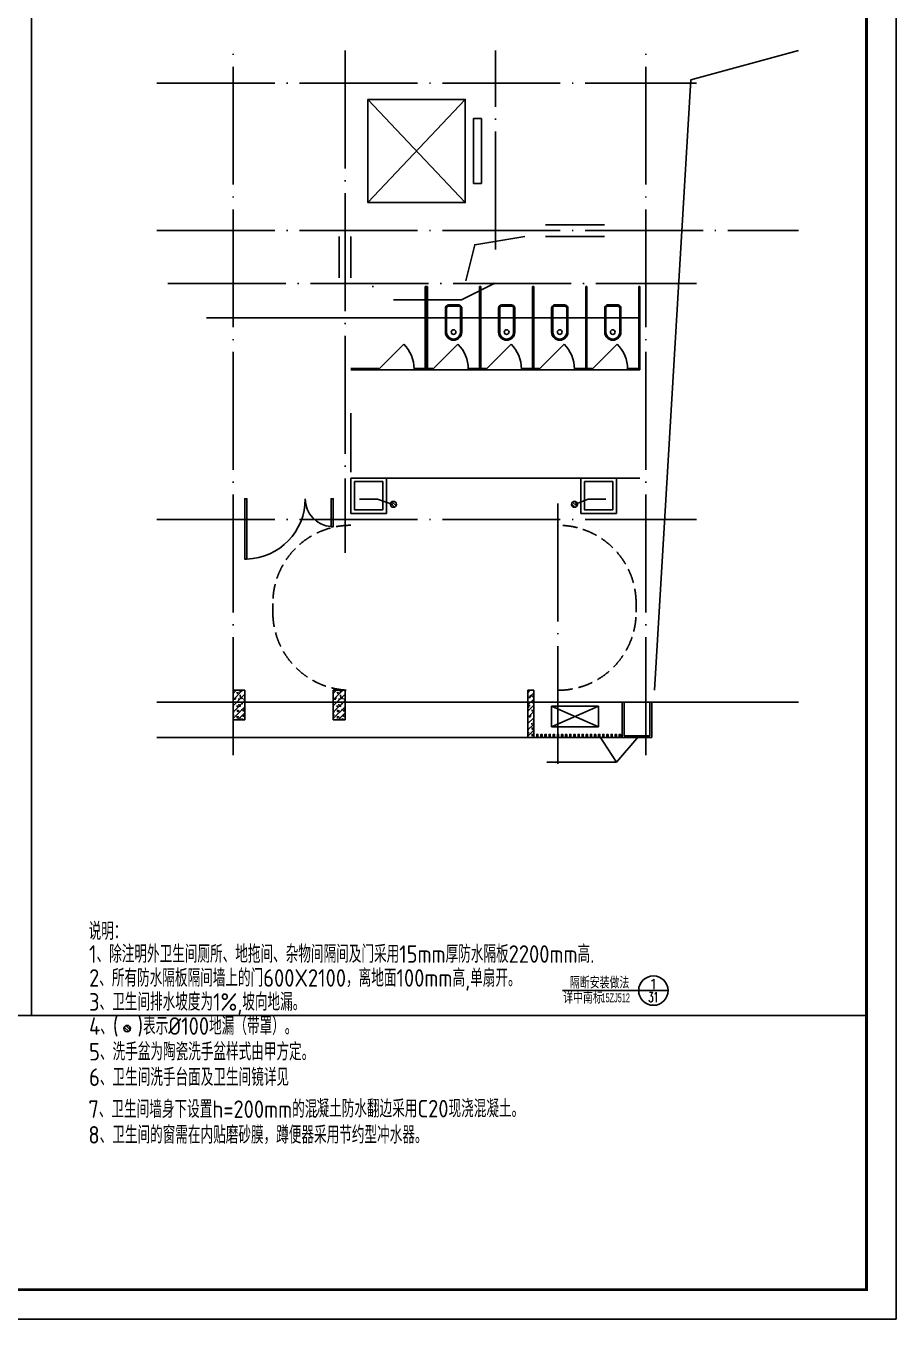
# Model space of a CAD drawing. Extents: x -1041549 to 749950, y -354245 to 17554.
# Drawn here: x 146765 to 161522, y -237991 to -216048 of the extents above; entities that cross this region are included whole.
import ezdxf
from ezdxf.enums import TextEntityAlignment as Align

# ---------------------------------------------------------------- set-up
doc = ezdxf.new("R2010")
doc.units = 0
doc.header["$LTSCALE"] = 1000
doc.header["$MEASUREMENT"] = 0
doc.linetypes.add('DASH', pattern=[0.35, 0.25, -0.1])
doc.linetypes.add('DOTE', pattern=[2.42, 2, -0.2, 0.02, -0.2])
for name, color, linetype in [('14', 1, 'Continuous'), ('AC', 252, 'Continuous'), ('AXIS', 3, 'Continuous'), ('DOTE', 1, 'Continuous'), ('EVTR', 2, 'Continuous'), ('K+T', 252, 'Continuous'), ('LATRINE', 6, 'Continuous'), ('PUB_DIM', 3, 'Continuous'), ('PUB_TEXT', 7, 'Continuous'), ('PUB_TITLE', 4, 'Continuous'), ('Util', 4, 'Continuous'), ('WALL', 4, 'Continuous'), ('WINDOW', 3, 'Continuous')]:
    doc.layers.add(name, color=color, linetype=linetype)
doc.styles.add('_GDT', font='GDT.shx', dxfattribs={"width": 0.6})
doc.styles.add('_HZTXT', font='gs_txt.shx', dxfattribs={"width": 0.8, "bigfont": 'HZTXT.shx'})
doc.styles.add('COMP', font='COMPLEX', dxfattribs={"bigfont": 'hztxt'})
doc.styles.get("Standard").update_dxf_attribs({"font": 'gbenor.shx', "bigfont": 'gbcbig.shx'})

# ---------------------------------------------------------------- blocks, each defined once
blk = doc.blocks.new('A$C58C370F3')
at = {"layer": 'K+T'}
for points in [[(465, 138), (59, 138, 0.388189), (0, 88), (0, -88, 0.388189), (59, -138), (465, -138, 0.97895)], [(465, 118), (58, 118, 0.382017), (20, 86), (20, -86, 0.382017), (58, -118), (465, -118, 0.977255)]]:
    blk.add_lwpolyline(points, format="xyb", close=True, dxfattribs=at)
blk.add_circle((462, 0), 40, dxfattribs=at)
blk = doc.blocks.new('$DorLib2D$00000114')
at = {"color": 0}
blk.add_line((0.5, 0), (-0.207, 0.707), dxfattribs=at)
blk.add_arc((0.5, 0), 1, 135, 180, dxfattribs=at)
blk = doc.blocks.new('A$C03CD7C06')
at = {"layer": 'K+T'}
for p, q in [((-350, 1410), (-460, 1410)), ((-460, 1410), (-460, 0)), ((-440, 1390), (-350, 1390)), ((-440, 1390), (-440, 0)), ((-350, 1410), (250, 1410)), ((-350, 1390), (-350, 1410)), ((460, 1410), (250, 1410)), ((250, 1410), (250, 1390)), ((250, 1390), (440, 1390)), ((440, 1390), (440, 0)), ((460, 1410), (460, 0)), ((-440, 0), (-460, 0)), ((460, 0), (440, 0))]:
    blk.add_line(p, q, dxfattribs=at)
at = {"layer": 'K+T', "xscale": 600, "yscale": 600, "zscale": -600, "rotation": 180}
blk.add_blockref('$DorLib2D$00000114', (-50, 1400), dxfattribs=at)
at = {"layer": 'K+T', "rotation": 90}
blk.add_blockref('A$C58C370F3', (0, 310), dxfattribs=at)
blk = doc.blocks.new('A$C319F445E')
h = blk.add_hatch()
h.set_pattern_fill('ANSI31', color=8, scale=300, style=0)
h.set_pattern_definition([(45, (197510.402, 8535.03), (-26.516504, 26.516504), [])])
h.paths.add_polyline_path([(156, 100, 1), (44, 100, 1)])
blk.add_circle((100, 100), 55.6)
blk = doc.blocks.new('A$C545B6328')
at = {"layer": 'AC'}
for p, q in [((400, 450), (-400, 450)), ((-400, 450), (-400, 100)), ((400, 450), (-400, 100)), ((400, 100), (-400, 450)), ((400, 100), (400, 450)), ((400, 100), (-400, 100))]:
    blk.add_line(p, q, dxfattribs=at)
blk = doc.blocks.new('A$Ce58e362c')
at = {"layer": '14'}
blk.add_lwpolyline([(15730, 1076), (15730, 87176)], dxfattribs=at)
blk = doc.blocks.new('A$Ce6740713')
at = {"layer": 'WINDOW'}
blk.add_lwpolyline([(1464, 1024), (1464, 0), (1500, 0), (1500, 1024)], close=True, dxfattribs=at)
at = {"layer": 'WINDOW', "elevation": 0}
blk.add_lwpolyline([(36, 474), (36, 0), (0, 0), (0, 474)], close=True, dxfattribs=at)
at = {"layer": 'WINDOW'}
for centre, radius, start, end in [((1500, 0), 1025, 92.0267, 180), ((0, 0, 0), 475, 0, 85.6232)]:
    blk.add_arc(centre, radius, start, end, dxfattribs=at)
blk = doc.blocks.new('_INDEX')
blk.add_line((-0.5, 0), (0.5, 0))
blk.add_circle((0, 0), 0.5)
at = {"style": 'COMP'}
for tag, width, p, p2 in [('1', 2.333333, (-0.17, 0.05), (0.17, 0.05)), ('-', 1.166667, (-0.17, -0.39), (0.17, -0.39))]:
    blk.add_attdef(tag, text='', height=0.34, dxfattribs=dict(at, width=width)).set_placement(p, p2, align=Align.FIT)

msp = doc.modelspace()

# ---------------------------------------------------------------- hatches: boundary and pattern name
h = msp.add_hatch()
h.set_pattern_fill('钢筋混凝土', color=8, scale=30)
h.set_pattern_definition([(45, (-1700, -17137.59), (-53.033009, 53.033009), []), (50, (-1700, -17137.59), (215.17805, -18.82564), [22.5, -247.5]), (355, (-1700, -17137.59), (-41.6254, 225.65764), [18, -198]), (100.4514, (-1682.07, -17139.16), (173.55281, 206.83186), [19.12206, -210.34263]), (46.1842, (-1700, -17077.6), (320.17231, -49.6557), [33.75, -371.25]), (96.6356, (-1673.32, -17081.72), (280.3988, 292.23536), [28.6831, -315.5139]), (351.1842, (-1700, -17077.6), (280.3986, 292.2356), [27, -297]), (21, (-1670, -17092.59), (179.07212, -120.78567), [22.5, -247.5]), (326, (-1670, -17092.59), (72.9946, 217.54501), [18, -198]), (71.4514, (-1655.08, -17102.65), (252.06679, 96.75915), [19.12206, -210.34263]), (37.5, (-1700, -17137.59), (3.647957, 99.868156), [0, -195.6, 0, -201, 0, -198.75]), (7.5, (-1700, -17137.59), (78.92086, 118.323514), [0, -114.6, 0, -191.1, 0, -75.75]), (327.5, (-1766.9, -17137.59), (160.14673, -6.766462), [0, -75, 0, -234, 0, -310.5]), (317.5, (-1796.9, -17137.59), (174.95585, 30.031495), [0, -97.5, 0, -155.4, 0, -220.5])])
h.paths.add_polyline_path([(150478.1, -227321.1), (150478.1, -227821.1), (150278.1, -227821.1), (150278.1, -227321.1)])
h = msp.add_hatch()
h.set_pattern_fill('钢筋混凝土', color=8, scale=30)
h.set_pattern_definition([(45, (0, -17137.59), (-53.033009, 53.033009), []), (50, (0, -17137.59), (215.17805, -18.82564), [22.5, -247.5]), (355, (0, -17137.59), (-41.6254, 225.65764), [18, -198]), (100.4514, (17.93, -17139.16), (173.55281, 206.83186), [19.12206, -210.34263]), (46.1842, (0, -17077.6), (320.17231, -49.6557), [33.75, -371.25]), (96.6356, (26.68, -17081.72), (280.3988, 292.23536), [28.6831, -315.5139]), (351.1842, (0, -17077.6), (280.3986, 292.2356), [27, -297]), (21, (30, -17092.59), (179.07212, -120.78567), [22.5, -247.5]), (326, (30, -17092.59), (72.9946, 217.54501), [18, -198]), (71.4514, (44.92, -17102.65), (252.06679, 96.75915), [19.12206, -210.34263]), (37.5, (0, -17137.59), (3.647957, 99.868156), [0, -195.6, 0, -201, 0, -198.75]), (7.5, (0, -17137.59), (78.92086, 118.323514), [0, -114.6, 0, -191.1, 0, -75.75]), (327.5, (-66.9, -17137.59), (160.14673, -6.766462), [0, -75, 0, -234, 0, -310.5]), (317.5, (-96.9, -17137.59), (174.95585, 30.031495), [0, -97.5, 0, -155.4, 0, -220.5])])
h.paths.add_polyline_path([(152178.1, -227321.1), (152178.1, -227821.1), (151978.1, -227821.1), (151978.1, -227321.1)])
h = msp.add_hatch()
h.set_pattern_fill('钢筋混凝土', color=8, scale=30)
h.set_pattern_definition([(45, (3300, -17437.59), (-53.033009, 53.033009), []), (50, (3300, -17437.59), (215.17805, -18.82564), [22.5, -247.5]), (355, (3300, -17437.59), (-41.6254, 225.65764), [18, -198]), (100.4514, (3317.93, -17439.16), (173.55281, 206.83186), [19.12206, -210.34263]), (46.1842, (3300, -17377.6), (320.17231, -49.6557), [33.75, -371.25]), (96.6356, (3326.68, -17381.72), (280.3988, 292.23536), [28.6831, -315.5139]), (351.1842, (3300, -17377.6), (280.3986, 292.2356), [27, -297]), (21, (3330, -17392.59), (179.07212, -120.78567), [22.5, -247.5]), (326, (3330, -17392.59), (72.9946, 217.54501), [18, -198]), (71.4514, (3344.92, -17402.65), (252.06679, 96.75915), [19.12206, -210.34263]), (37.5, (3300, -17437.59), (3.647957, 99.868156), [0, -195.6, 0, -201, 0, -198.75]), (7.5, (3300, -17437.59), (78.92086, 118.323514), [0, -114.6, 0, -191.1, 0, -75.75]), (327.5, (3233.1, -17437.59), (160.14673, -6.766462), [0, -75, 0, -234, 0, -310.5]), (317.5, (3203.1, -17437.59), (174.95585, 30.031495), [0, -97.5, 0, -155.4, 0, -220.5])])
h.paths.add_polyline_path([(155378.1, -227321.1), (155378.1, -228121.1), (155278.1, -228121.1), (155278.1, -227321.1)])

# ---------------------------------------------------------------- linework, layer by layer
at = {"color": 8}
for p, q in [((146858.9, -199319.6), (146858.9, -232840.5)), ((150953.1, -225996.1), (150953.1, -225846.1)), ((157113.1, -225996.1), (157113.1, -225846.1))]:
    msp.add_line(p, q, dxfattribs=at)
for p, q in [((155578.1, -219421.1), (156578.1, -219421.1)), ((152078.1, -220321.1), (152078.1, -219621.1)), ((152278.1, -220321.1), (152278.1, -219621.1)), ((155578.1, -219621.1), (156578.1, -219621.1)), ((154458.1, -221881.1), (154478.1, -221881.1)), ((155358.1, -221881.1), (155378.1, -221881.1)), ((152278.1, -223621.1), (152278.1, -222621.1))]:
    msp.add_line(p, q)
at = {"color": 3}
for p, q in [((149829.4, -220999.2), (157166.6, -220999.2)), ((152424.8, -224076.5), (152729.1, -224076.5)), ((152729.1, -224076.5), (152990.1, -224168.1)), ((156298.1, -224076.5), (156068.2, -224166, 0)), ((156298.1, -224076.5), (156602.4, -224076.5))]:
    msp.add_line(p, q, dxfattribs=at)
for points in [[(157425.5, -227321.1), (158041, -216965.4), (159865.4, -216468.3)], [(154228.1, -220371.1), (154377.7, -219760.3), (155228.1, -219621.1)], [(156878.1, -227521.1), (156878.1, -228121.1), (157378.1, -228121.1), (157378.1, -227521.1)], [(156908.1, -227521.1), (156908.1, -228091.1), (157348.1, -228091.1), (157348.1, -227521.1)], [(148987.4, -228121.1), (156878.1, -228121.1)]]:
    msp.add_lwpolyline(points)
at = {"const_width": 20}
for points in [[(154706.3, -220411.4, 1), (154702, -220430.9, 1)], [(153558, -221009, -1), (153553.7, -220989.4, -1)], [(154470.8, -221009, -1), (154466.4, -220989.4, -1)], [(155369.3, -221009, -1), (155365, -220989.4, -1)], [(156273.5, -221009, -1), (156269.2, -220989.4, -1)], [(157172.3, -221009, -1), (157168, -220989.4, -1)]]:
    msp.add_lwpolyline(points, format="xyb", close=True, dxfattribs=at)
at = {"color": 2}
for points in [[(155428.1, -228121.1), (155448.1, -228121.1), (155448.1, -228071.1), (155428.1, -228071.1), (155428.1, -228121.1)], [(155498.1, -228121.1), (155518.1, -228121.1), (155518.1, -228071.1), (155498.1, -228071.1), (155498.1, -228121.1)], [(155568.1, -228121.1), (155588.1, -228121.1), (155588.1, -228071.1), (155568.1, -228071.1), (155568.1, -228121.1)], [(155638.1, -228121.1), (155658.1, -228121.1), (155658.1, -228071.1), (155638.1, -228071.1), (155638.1, -228121.1)], [(155708.1, -228121.1), (155728.1, -228121.1), (155728.1, -228071.1), (155708.1, -228071.1), (155708.1, -228121.1)], [(155778.1, -228121.1), (155798.1, -228121.1), (155798.1, -228071.1), (155778.1, -228071.1), (155778.1, -228121.1)], [(155848.1, -228121.1), (155868.1, -228121.1), (155868.1, -228071.1), (155848.1, -228071.1), (155848.1, -228121.1)], [(155918.1, -228121.1), (155938.1, -228121.1), (155938.1, -228071.1), (155918.1, -228071.1), (155918.1, -228121.1)], [(155988.1, -228121.1), (156008.1, -228121.1), (156008.1, -228071.1), (155988.1, -228071.1), (155988.1, -228121.1)], [(156058.1, -228121.1), (156078.1, -228121.1), (156078.1, -228071.1), (156058.1, -228071.1), (156058.1, -228121.1)], [(156128.1, -228121.1), (156148.1, -228121.1), (156148.1, -228071.1), (156128.1, -228071.1), (156128.1, -228121.1)], [(156198.1, -228121.1), (156218.1, -228121.1), (156218.1, -228071.1), (156198.1, -228071.1), (156198.1, -228121.1)], [(156268.1, -228121.1), (156288.1, -228121.1), (156288.1, -228071.1), (156268.1, -228071.1), (156268.1, -228121.1)], [(156338.1, -228121.1), (156358.1, -228121.1), (156358.1, -228071.1), (156338.1, -228071.1), (156338.1, -228121.1)], [(156408.1, -228121.1), (156428.1, -228121.1), (156428.1, -228071.1), (156408.1, -228071.1), (156408.1, -228121.1)], [(156478.1, -228121.1), (156498.1, -228121.1), (156498.1, -228071.1), (156478.1, -228071.1), (156478.1, -228121.1)], [(156548.1, -228121.1), (156568.1, -228121.1), (156568.1, -228071.1), (156548.1, -228071.1), (156548.1, -228121.1)], [(156618.1, -228121.1), (156638.1, -228121.1), (156638.1, -228071.1), (156618.1, -228071.1), (156618.1, -228121.1)], [(156688.1, -228121.1), (156708.1, -228121.1), (156708.1, -228071.1), (156688.1, -228071.1), (156688.1, -228121.1)], [(156758.1, -228121.1), (156778.1, -228121.1), (156778.1, -228071.1), (156758.1, -228071.1), (156758.1, -228121.1)], [(156828.1, -228121.1), (156848.1, -228121.1), (156848.1, -228071.1), (156828.1, -228071.1), (156828.1, -228121.1)]]:
    msp.add_lwpolyline(points, dxfattribs=at)
at = {"color": 8, "linetype": 'DASH'}
for centre, start, end in [((152278.1, -225846.1), 90, 180), ((155788.1, -225846.1), 0, 90), ((152278.1, -225996.1), 180, 270), ((155788.1, -225996.1), 270, 0)]:
    msp.add_arc(centre, 1325, start, end, dxfattribs=at)
at = {"layer": 'AXIS'}
for p, q in [((156781.3, -228538), (156485.9, -228086.4)), ((156781.3, -228538), (157160.5, -228097.8)), ((155596.7, -228538), (156781.3, -228538))]:
    msp.add_line(p, q, dxfattribs=at)
at = {"layer": 'DOTE', "linetype": 'DOTE'}
for p, q in [((150278.1, -228421.1), (150278.1, -216468.3)), ((152178.1, -216468.3), (152178.1, -224988.1)), ((154728.1, -219840.7), (154728.1, -216468.3)), ((157278.1, -228421.1), (157278.1, -216468.3)), ((148987.4, -217021.1), (158135.8, -217021.1)), ((148987.4, -219521.1), (159865.4, -219521.1)), ((149171.3, -220421.1), (158135.8, -220421.1)), ((155788.1, -228571.1), (155788.1, -224010.7)), ((148987.4, -224421.1), (158135.8, -224421.1))]:
    msp.add_line(p, q, dxfattribs=at)
at = {"layer": 'EVTR'}
msp.add_line((154215.6, -219046.1), (152565.6, -219046.1), dxfattribs=at)
msp.add_lwpolyline([(154215.6, -217296.1), (152565.6, -217296.1), (154215.6, -219046.1), (154215.6, -217296.1), (152565.6, -219046.1), (152565.6, -217296.1)], dxfattribs=at)
msp.add_lwpolyline([(154353.1, -218721.1), (154353.1, -217621.1), (154490.6, -217621.1), (154490.6, -218721.1)], close=True, dxfattribs=at)
at = {"layer": 'K+T'}
for p, q in [((152658.1, -220471.1), (152638.1, -220471.1)), ((153538.1, -221861.1), (153538.1, -220471.1)), ((153558.1, -220471.1), (153538.1, -220471.1)), ((153558.1, -221881.1), (153558.1, -220471.1)), ((152278.1, -221861.1), (152748.1, -221861.1)), ((152748.1, -221881.1), (152278.1, -221881.1)), ((152748.1, -221861.1), (152748.1, -221881.1)), ((152748.1, -221881.1), (153348.1, -221881.1)), ((153348.1, -221881.1), (153348.1, -221861.1)), ((153348.1, -221861.1), (153538.1, -221861.1)), ((153558.1, -221881.1), (153348.1, -221881.1)), ((152278.1, -223721.1), (157178.1, -223721.1))]:
    msp.add_line(p, q, dxfattribs=at)
for points in [[(152278.1, -223721.1), (152278.1, -224321.1), (152878.1, -224321.1), (152878.1, -223721.1), (152278.1, -223721.1)], [(156178.1, -223721.1), (156178.1, -224321.1), (156778.1, -224321.1), (156778.1, -223721.1), (156178.1, -223721.1)]]:
    msp.add_lwpolyline(points, dxfattribs=at)
for points in [[(152338.1, -223781.1), (152338.1, -224261.1), (152818.1, -224261.1), (152818.1, -223781.1)], [(156238.1, -223781.1), (156238.1, -224261.1), (156718.1, -224261.1), (156718.1, -223781.1)]]:
    msp.add_lwpolyline(points, close=True, dxfattribs=at)
at = {"layer": 'LATRINE'}
msp.add_line((156778.1, -228121.1), (155378.1, -228121.1), dxfattribs=at)
at = {"layer": 'PUB_DIM'}
for p, q in [((154150.6, -220696.9), (154704.1, -220421.1)), ((152996.4, -220696.9), (154150.6, -220696.9)), ((157156.5, -232416), (155862.4, -232416))]:
    msp.add_line(p, q, dxfattribs=at)
at = {"layer": 'PUB_TITLE'}
msp.add_lwpolyline([(131822.1, -195940.6), (131822.1, -237990.6), (161522.1, -237990.6), (161522.1, -195940.6)], close=True, dxfattribs=at)
at = {"layer": 'PUB_TITLE', "const_width": 50}
msp.add_lwpolyline([(132322.1, -197190.6), (132322.1, -237490.6), (161022.1, -237490.6), (161022.1, -197190.6)], close=True, dxfattribs=at)
at = {"layer": 'WALL'}
for points in [[(150478.1, -227321.1), (150478.1, -227821.1), (150278.1, -227821.1), (150278.1, -227321.1), (150478.1, -227321.1)], [(152178.1, -227321.1), (152178.1, -227821.1), (151978.1, -227821.1), (151978.1, -227321.1), (152178.1, -227321.1)], [(155378.1, -227321.1), (155378.1, -228121.1), (155278.1, -228121.1), (155278.1, -227321.1), (155378.1, -227321.1)], [(155278.1, -227521.1), (155278.1, -228121.1), (155378.1, -228121.1), (155378.1, -227521.1), (155278.1, -227521.1)]]:
    msp.add_lwpolyline(points, dxfattribs=at)
at = {"layer": 'WINDOW'}
msp.add_line((148987.4, -227521.1), (159865.4, -227521.1), dxfattribs=at)

# ---------------------------------------------------------------- block references
at = {"xscale": -1, "rotation": 180}
for p in [(154018.1, -220471.1), (154918.1, -220471.1), (155818.1, -220471.1), (156718.1, -220471.1)]:
    msp.add_blockref('A$C03CD7C06', p, dxfattribs=at)
at = {"color": 6, "rotation": 180}
msp.add_blockref('A$Ce6740713', (151978.1, -224071.1), dxfattribs=at)
at = {"xscale": 0.3333333333333333, "yscale": 0.3333333333333333, "zscale": 0.3333333333333333, "rotation": 270}
msp.add_blockref('A$Ce58e362c', (131963.6, -227597.2), dxfattribs=at)
msp.add_blockref('A$C545B6328', (156078.1, -228040))
at = {"layer": 'K+T', "xscale": -600, "yscale": 600, "zscale": -600}
msp.add_blockref('$DorLib2D$00000114', (153048.1, -221871.1), dxfattribs=at)
at = {"layer": 'PUB_DIM'}
ref = msp.add_blockref('_INDEX', (157406.5, -232416), dxfattribs=dict(at, xscale=500, yscale=500, zscale=500))
ref.add_attrib('1', '1', dxfattribs={"layer": '0', "height": 170, "style": 'COMP', "width": 2.333333}).set_placement((157321.5, -232391), (157491.5, -232391), align=Align.FIT)
ref.add_attrib('-', '31', dxfattribs={"layer": '0', "height": 170, "style": 'COMP', "width": 0.75}).set_placement((157321.5, -232611), (157491.5, -232611), align=Align.FIT)
at = {"layer": 'Util', "extrusion": (0, 0, -1), "xscale": 0.9000000001396983, "yscale": 0.9000000001396983, "zscale": -0.9000000001396983, "rotation": 180}
for p in [(-152907.4, -224076, 0), (-155978.2, -224076, 0)]:
    msp.add_blockref('A$C319F445E', p, dxfattribs=at)
at = {"layer": 'Util', "extrusion": (0, 0, -1), "xscale": 0.9900000002235174, "yscale": 0.9900000002235174, "zscale": -0.99}
msp.add_blockref('A$C319F445E', (-148581.6, -233160.7), dxfattribs=at)

# ---------------------------------------------------------------- texts
at = {"layer": 'PUB_TEXT'}
for s, p in [('说明：', (147829.4, -231556.7)), ('1、除注明外卫生间厕所、地拖间、杂物间隔间及门采用15mm厚防水隔板2200mm高.', (147837.2, -231944.6)), ('2、所有防水隔板隔间墙上的门600X2100，离地面100mm高,单扇开。', (147837.2, -232350.2)), ('3、卫生间排水坡度为1%%%,坡向地漏。', (147837.2, -232757)), ('4、(  )表示%%C100地漏（带罩）。', (147837.2, -233166.4)), ('5、洗手盆为陶瓷洗手盆样式由甲方定。', (147837.2, -233601.8)), ('6、卫生间洗手台面及卫生间镜详见', (147837.2, -234034.2)), ('7、卫生间墙身下设置h=200mm的混', (147825.4, -234576.4)), ('凝土防水翻边采用C20现浇混凝土。', (151693.7, -234567.8)), ('8、卫生间的窗需在内贴磨砂膜，蹲便器采用节约型冲水器。', (147825.4, -235012.2))]:
    msp.add_text(s, height=297, dxfattribs=at).set_placement(p)
for s, height, style, width, p in [('隔断安装做法', 200, '_HZTXT', 0.8, (155989.7, -232381.4)), ('详中南标', 200, '_HZTXT', 0.8, (155876.7, -232636.9)), ('15ZJ512', 150, '_GDT', 0.6, (156525.2, -232613.1))]:
    msp.add_text(s, height=height, dxfattribs=dict(at, style=style, width=width)).set_placement(p)

doc.saveas('drawing.dxf')
